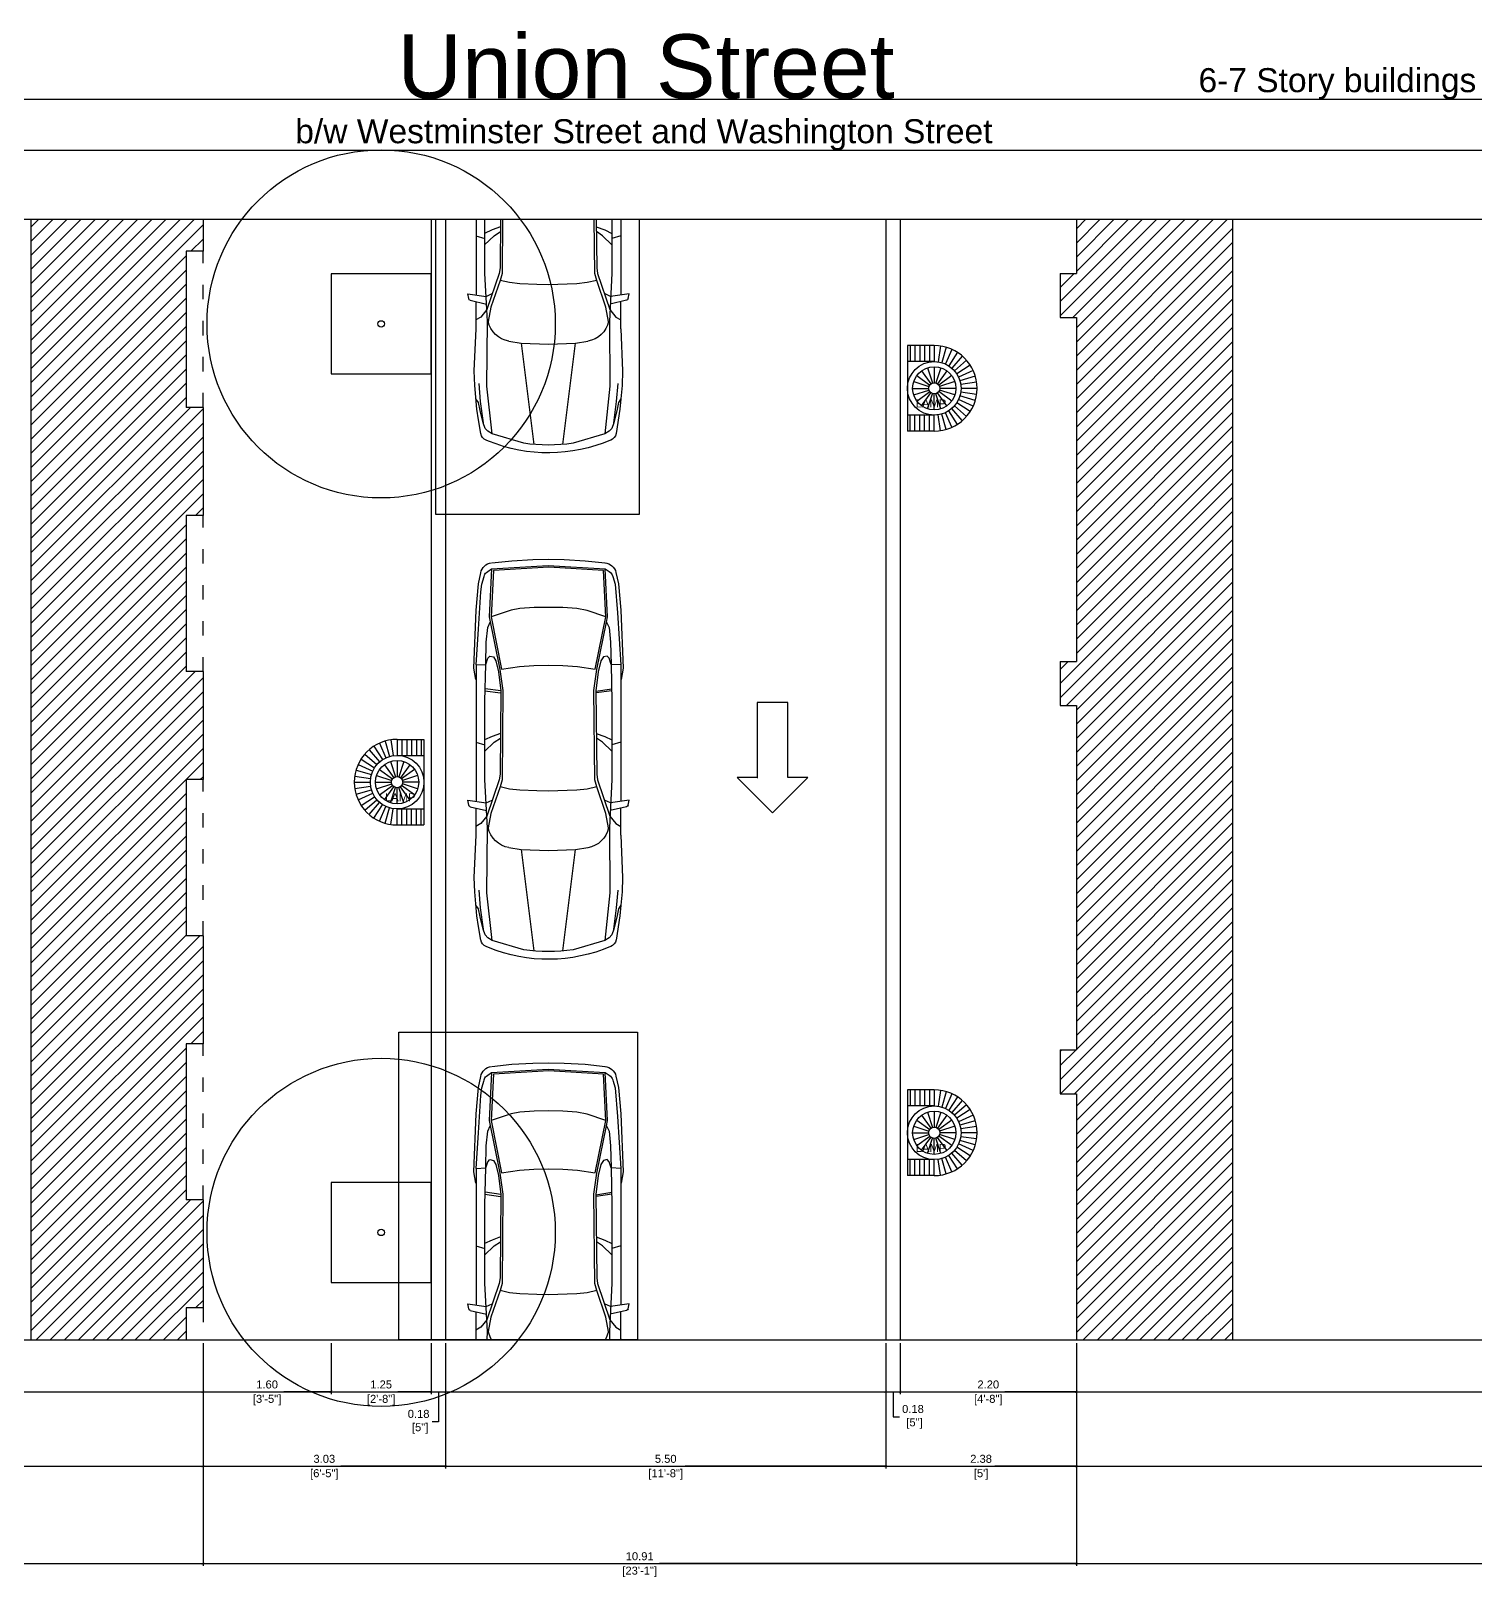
# Model space of a CAD drawing. Extents: x 4 to 262, y -261 to 351.
# Drawn here: x 47.79 to 65.84, y -188.27 to -168.96 of the extents above; entities that cross this region are included whole.
import ezdxf
from ezdxf.xclip import XClip

# ---------------------------------------------------------------- set-up
doc = ezdxf.new("R2010")
doc.units = 0
doc.header["$LTSCALE"] = 0.1
doc.header["$MEASUREMENT"] = 0
doc.header["$XCLIPFRAME"] = 2
doc.header["$PDMODE"] = 3
doc.linetypes.add('ACAD_ISO03W100', pattern=[30, 12, -18])
doc.layers.get('0').update_dxf_attribs({"color": 102})
for name, color, linetype in [('Above', 2, 'Continuous'), ('Cars', 4, 'Continuous'), ('Details', 9, 'Continuous'), ('Edge', 1, 'Continuous'), ('Hatch and Paving', 252, 'Continuous'), ('HIDDEN', 204, 'Continuous'), ('Poche', 6, 'Continuous'), ('Text', 7, 'Continuous'), ('Trees', 3, 'Continuous')]:
    doc.layers.add(name, color=color, linetype=linetype)
doc.styles.get("Standard").update_dxf_attribs({"font": 'Arial.ttf'})
doc.dimstyles.get("Standard").update_dxf_attribs({"dimtxt": 0.1, "dimasz": 0.03, "dimexe": 0.03, "dimexo": 0.04, "dimgap": 0.04, "dimtad": 0, "dimtih": 1, "dimtoh": 1, "dimzin": 0, "dimdsep": 46, "dimtxsty": 'Standard', "dimblk": 'ARCHTICK', "dimblk1": 'ARCHTICK', "dimblk2": 'ARCHTICK', "dimcen": 0.09, "dimclrd": 256, "dimclre": 256, "dimadec": 0, "dimazin": 0, "dimtfac": 1, "dimtofl": 0, "dimtmove": 1, "dimatfit": 3, "dimfxl": 1, "dimtolj": 1, "dimtzin": 0, "dimlwe": -1, "dimarcsym": 0})

# ---------------------------------------------------------------- blocks, each defined once
blk = doc.blocks.new('Car 1')
at = {"color": 8, "linetype": 'Continuous'}
for p, q in [((30.55, 21.463), (29.836, 21.421)), ((30.089, 21.523), (29.839, 21.496)), ((29.859, 21.401), (30.542, 21.441)), ((30.35, 21.538), (30.089, 21.523)), ((30.547, 21.543), (30.35, 21.538)), ((30.542, 21.441), (31.234, 21.401)), ((30.743, 21.538), (30.547, 21.543)), ((31.258, 21.421), (30.55, 21.463)), ((31.004, 21.523), (30.743, 21.538)), ((31.254, 21.496), (31.004, 21.523)), ((29.702, 21.376), (29.672, 21.235)), ((29.742, 21.327), (29.714, 21.228)), ((29.836, 21.421), (29.776, 21.38)), ((29.809, 20.82), (29.836, 21.421)), ((29.83, 20.822), (29.859, 21.401)), ((31.234, 21.401), (31.263, 20.822)), ((31.321, 21.376), (31.258, 21.421)), ((31.258, 21.421), (31.285, 20.82)), ((31.379, 21.228), (31.351, 21.327)), ((31.421, 21.235), (31.392, 21.372)), ((29.672, 21.235), (29.643, 20.905)), ((29.714, 21.228), (29.683, 20.872)), ((31.389, 21.134), (31.379, 21.228)), ((31.421, 20.669), (31.389, 21.134)), ((31.45, 20.905), (31.421, 21.235)), ((29.643, 20.905), (29.613, 20.182)), ((29.683, 20.872), (29.643, 20.221)), ((29.83, 20.822), (30.062, 20.899)), ((30.062, 20.899), (30.191, 20.924)), ((30.191, 20.924), (30.368, 20.938)), ((30.368, 20.938), (30.55, 20.94)), ((30.55, 20.94), (30.725, 20.938)), ((30.725, 20.938), (30.902, 20.924)), ((30.902, 20.924), (31.012, 20.906)), ((31.012, 20.906), (31.263, 20.822)), ((31.48, 20.182), (31.45, 20.905)), ((29.789, 20.69), (29.769, 20.504)), ((29.822, 20.756), (29.789, 20.69)), ((29.822, 20.756), (29.809, 20.82)), ((29.942, 20.164), (29.822, 20.756)), ((29.962, 20.168), (29.83, 20.822)), ((31.263, 20.822), (31.131, 20.168)), ((31.285, 20.82), (31.152, 20.164)), ((31.305, 20.69), (31.272, 20.756)), ((31.324, 20.504), (31.305, 20.69)), ((31.45, 20.221), (31.421, 20.669)), ((29.769, 20.504), (29.763, 20.228)), ((31.33, 20.228), (31.324, 20.504)), ((29.763, 20.228), (29.789, 20.305)), ((29.789, 20.305), (29.814, 20.332)), ((29.814, 20.332), (29.86, 20.322)), ((29.86, 20.322), (29.891, 20.271)), ((31.234, 20.322), (31.202, 20.271)), ((31.279, 20.332), (31.234, 20.322)), ((31.305, 20.305), (31.279, 20.332)), ((31.33, 20.228), (31.305, 20.305)), ((29.613, 20.182), (29.639, 20.04)), ((29.643, 20.221), (29.763, 20.228)), ((29.643, 20.221), (29.643, 18.514)), ((29.763, 20.228), (29.752, 19.766)), ((29.891, 20.271), (29.924, 20.133)), ((29.924, 20.133), (29.954, 19.896)), ((29.979, 19.902), (29.942, 20.164)), ((30.184, 20.202), (29.962, 20.168)), ((30.365, 20.215), (30.184, 20.202)), ((30.543, 20.217), (30.365, 20.215)), ((30.728, 20.215), (30.543, 20.217)), ((30.909, 20.202), (30.728, 20.215)), ((31.131, 20.168), (30.909, 20.202)), ((31.152, 20.164), (31.114, 19.902)), ((31.169, 20.133), (31.14, 19.896)), ((31.202, 20.271), (31.169, 20.133)), ((31.342, 19.766), (31.33, 20.228)), ((31.45, 20.221), (31.33, 20.228)), ((31.45, 20.221), (31.45, 18.514)), ((31.454, 20.04), (31.48, 20.182)), ((29.954, 19.894), (29.755, 19.924)), ((29.755, 19.899), (29.95, 19.87)), ((29.954, 19.896), (29.942, 18.855)), ((29.967, 18.785), (29.979, 19.902)), ((31.114, 19.902), (31.126, 18.785)), ((31.14, 19.896), (31.338, 19.924)), ((31.14, 19.896), (31.151, 18.855)), ((31.341, 19.899), (31.143, 19.87)), ((29.752, 19.766), (29.752, 18.789)), ((31.342, 18.789), (31.342, 19.766)), ((29.843, 19.328), (29.752, 19.284)), ((29.948, 19.366), (29.843, 19.328)), ((31.145, 19.366), (31.25, 19.328)), ((31.25, 19.328), (31.344, 19.283)), ((29.642, 19.256), (29.752, 19.222)), ((29.752, 19.142), (29.87, 19.256)), ((29.87, 19.256), (29.947, 19.307)), ((31.223, 19.256), (31.146, 19.307)), ((31.344, 19.14), (31.223, 19.256)), ((31.451, 19.256), (31.342, 19.222)), ((29.752, 18.789), (29.784, 18.185)), ((29.932, 18.784), (29.777, 18.333)), ((29.942, 18.855), (29.932, 18.784)), ((29.943, 18.698), (29.967, 18.785)), ((31.126, 18.785), (31.15, 18.698)), ((31.151, 18.855), (31.161, 18.784)), ((31.161, 18.784), (31.316, 18.333)), ((31.316, 18.333), (31.342, 18.789)), ((29.829, 18.365), (29.943, 18.698)), ((29.943, 18.698), (30.062, 18.67)), ((30.062, 18.67), (30.19, 18.655)), ((30.19, 18.655), (30.551, 18.644)), ((30.551, 18.644), (30.691, 18.648)), ((30.691, 18.648), (30.903, 18.655)), ((30.903, 18.655), (31.031, 18.67)), ((31.031, 18.67), (31.15, 18.698)), ((31.15, 18.698), (31.264, 18.365)), ((29.551, 18.47), (29.538, 18.53)), ((29.538, 18.53), (29.769, 18.496)), ((29.571, 18.449), (29.774, 18.402)), ((29.643, 18.092), (29.643, 18.432)), ((29.769, 18.496), (29.846, 18.532)), ((29.795, 18.185), (29.829, 18.365)), ((31.325, 18.496), (31.248, 18.532)), ((31.264, 18.365), (31.298, 18.185)), ((31.522, 18.449), (31.32, 18.402)), ((31.555, 18.53), (31.325, 18.496)), ((31.45, 18.092), (31.45, 18.432)), ((31.542, 18.47), (31.555, 18.53)), ((29.705, 18.239), (29.643, 18.204)), ((29.777, 18.333), (29.705, 18.239)), ((29.784, 18.185), (29.779, 17.375)), ((31.309, 18.185), (31.316, 18.333)), ((31.315, 17.375), (31.309, 18.185)), ((31.316, 18.333), (31.389, 18.239)), ((31.389, 18.239), (31.451, 18.204)), ((29.643, 18.092), (29.62, 17.566)), ((31.473, 17.566), (31.45, 18.092)), ((30.206, 17.913), (30.054, 17.938)), ((30.366, 16.648), (30.206, 17.913)), ((30.547, 17.902), (30.206, 17.913)), ((30.887, 17.913), (30.547, 17.902)), ((30.887, 17.913), (30.727, 16.648)), ((31.039, 17.938), (30.887, 17.913)), ((29.62, 17.566), (29.626, 17.384)), ((29.694, 17.185), (29.676, 17.408)), ((31.417, 17.408), (31.4, 17.185)), ((31.467, 17.384), (31.473, 17.566)), ((29.626, 17.384), (29.642, 17.219)), ((29.642, 17.219), (29.672, 17.173)), ((29.642, 17.219), (29.653, 17.087)), ((29.779, 17.375), (29.843, 16.78)), ((31.251, 16.78), (31.315, 17.375)), ((31.421, 17.173), (31.451, 17.219)), ((31.441, 17.087), (31.467, 17.384)), ((29.653, 17.087), (29.701, 16.784)), ((29.672, 17.173), (29.689, 17.09)), ((29.689, 17.09), (29.73, 16.918)), ((29.73, 16.918), (29.694, 17.185)), ((31.4, 17.185), (31.363, 16.918)), ((31.363, 16.918), (31.4, 17.074)), ((31.4, 17.074), (31.421, 17.173)), ((31.421, 16.954), (31.441, 17.087)), ((29.73, 16.918), (29.756, 16.848)), ((29.756, 16.848), (29.789, 16.813)), ((29.789, 16.813), (29.843, 16.78)), ((31.251, 16.78), (31.305, 16.813)), ((31.305, 16.813), (31.338, 16.848)), ((31.338, 16.848), (31.363, 16.918)), ((31.392, 16.784), (31.421, 16.954)), ((29.843, 16.78), (30.238, 16.663)), ((30.855, 16.663), (31.251, 16.78)), ((31.293, 16.689), (31.324, 16.702)), ((30.547, 16.543), (30.547, 16.543))]:
    blk.add_line(p, q, dxfattribs=at)
for centre, radius, start, end in [((29.857, 21.339), 0.159, 96.1654, 166.417), ((31.237, 21.339), 0.159, 12.0139, 81.7918), ((29.844, 21.298), 0.106, 124.732, 163.999), ((31.249, 21.298), 0.106, 16.0009, 47.497), ((29.577, 18.475), 0.0265, 191.8561, 256.8464), ((31.516, 18.475), 0.0265, 283.1524, 348.1427), ((30.107, 18.253), 0.32, 192.2413, 260.4689), ((30.987, 18.253), 0.319, 279.531, 347.7586), ((29.805, 16.802), 0.106, 189.5619, 249.9003), ((30.547, 18.523), 1.98, 246.8697, 292.1307), ((30.547, 18.805), 2.164, 261.8061, 278.1938), ((31.288, 16.802), 0.106, 290.0997, 350.438)]:
    blk.add_arc(centre, radius, start, end, dxfattribs=at)
blk = doc.blocks.new('Tree 1')
for radius in [2.175, 0.04]:
    blk.add_circle((19.781, 19.848), radius)
blk = doc.blocks.new('*U139')
at = {"layer": 'Hatch and Paving'}
blk.add_line((-0.1, 0), (0.1, 0), dxfattribs=at)
blk = doc.blocks.new('*U140')
at = {"layer": 'Poche', "color": 0, "linetype": 'ByBlock', "lineweight": -2, "transparency": 16777216}
blk.add_blockref('*U139', (64.295, -177.864), dxfattribs=at)
for p, rotation in [((64.299, -177.926), 8.178555527988474), ((64.312, -177.986), 16.35711105597688), ((64.334, -178.044), 24.53566658396544), ((64.364, -178.099), 32.7142221119539), ((64.401, -178.149), 40.89277763994238), ((64.445, -178.192), 49.07133316793093), ((64.494, -178.23), 57.24988869591941), ((64.549, -178.259), 65.42844422390789), ((64.607, -178.281), 73.60699975189635), ((64.667, -178.294), 81.78555527988479), ((64.729, -178.299), 89.96411080787323)]:
    blk.add_blockref('*U139', p, dxfattribs=dict(at, rotation=rotation))
blk = doc.blocks.new('*U141')
at = {"layer": 'Hatch and Paving'}
blk.add_line((-0.1, 0), (0.1, 0), dxfattribs=at)
blk = doc.blocks.new('*U142')
at = {"layer": 'Poche', "color": 0, "linetype": 'ByBlock', "lineweight": -2, "transparency": 16777216}
blk.add_blockref('*U141', (64.295, -177.864), dxfattribs=at)
for p, rotation in [((64.299, -177.926), 8.178555527988474), ((64.312, -177.986), 16.35711105597688), ((64.334, -178.044), 24.53566658396544), ((64.364, -178.099), 32.7142221119539), ((64.401, -178.149), 40.89277763994238), ((64.445, -178.192), 49.07133316793093), ((64.494, -178.23), 57.24988869591941), ((64.549, -178.259), 65.42844422390789), ((64.607, -178.281), 73.60699975189635), ((64.667, -178.294), 81.78555527988479), ((64.729, -178.299), 89.96411080787323)]:
    blk.add_blockref('*U141', p, dxfattribs=dict(at, rotation=rotation))
blk = doc.blocks.new('*U143')
at = {"layer": 'Hatch and Paving'}
blk.add_line((0, 0.1), (0, -0.1), dxfattribs=at)
blk = doc.blocks.new('*U144')
at = {"layer": 'Poche', "color": 0, "linetype": 'ByBlock', "lineweight": -2, "transparency": 16777216}
for p, rotation in [((64.63, -177.726), 36), ((64.677, -177.702), 17.99999999999997), ((64.782, -177.702), 342.0000000000001), ((64.83, -177.726), 324), ((64.56, -177.864), 90), ((64.568, -177.811), 72), ((64.568, -177.916), 108), ((64.592, -177.764), 54), ((64.867, -177.764), 306), ((64.891, -177.811), 288), ((64.891, -177.916), 252), ((64.9, -177.864), 270), ((64.592, -177.964), 126), ((64.63, -178.001), 144), ((64.677, -178.026), 162.0000000000001), ((64.73, -178.034), 180), ((64.782, -178.026), 197.9999999999999), ((64.83, -178.001), 216), ((64.867, -177.964), 234)]:
    blk.add_blockref('*U143', p, dxfattribs=dict(at, rotation=rotation))
blk.add_blockref('*U143', (64.73, -177.694), dxfattribs=at)
blk = doc.blocks.new('_ArchTick')
at = {"color": 0, "linetype": 'ByBlock', "const_width": 0.15}
blk.add_lwpolyline([(-0.5, -0.5), (0.5, 0.5)], dxfattribs=at)
blk = doc.blocks.new('*D145')
at = {"layer": 'Defpoints', "color": 0, "transparency": 16777216}
for p in [(52.795, -185.309), (52.975, -185.309), (52.975, -185.957)]:
    blk.add_point(p, dxfattribs=at)
at = {"layer": 'Text', "transparency": 16777216}
for p, q in [((52.795, -185.349), (52.795, -185.987)), ((52.975, -185.349), (52.975, -185.987))]:
    blk.add_line(p, q, dxfattribs=at)
at = {"layer": 'Text', "lineweight": -2, "transparency": 16777216}
for p, q in [((52.795, -185.957), (52.975, -185.957)), ((52.885, -185.957), (52.887, -186.331)), ((52.887, -186.331), (52.807, -186.331))]:
    blk.add_line(p, q, dxfattribs=at)
at = {"layer": 'Text', "lineweight": -2, "transparency": 16777216, "xscale": 0.03, "yscale": 0.03, "zscale": 0.03, "rotation": 180}
blk.add_blockref('_ArchTick', (52.795, -185.957), dxfattribs=at)
at = {"layer": 'Text', "lineweight": -2, "transparency": 16777216, "xscale": 0.03, "yscale": 0.03, "zscale": 0.03}
blk.add_blockref('_ArchTick', (52.975, -185.957), dxfattribs=at)
at = {"layer": 'Text', "color": 0, "transparency": 16777216, "insert": (52.638, -186.331), "char_height": 0.1, "attachment_point": 5}
blk.add_mtext('\\A1;0.18\\P [5"]', dxfattribs=at)
blk = doc.blocks.new('*D146')
at = {"layer": 'Defpoints', "color": 0, "transparency": 16777216}
for p in [(49.945, -185.309), (51.545, -185.309), (51.545, -185.957)]:
    blk.add_point(p, dxfattribs=at)
at = {"layer": 'Text', "transparency": 16777216}
for p, q in [((49.945, -185.349), (49.945, -185.987)), ((51.545, -185.349), (51.545, -185.987))]:
    blk.add_line(p, q, dxfattribs=at)
at = {"layer": 'Text', "lineweight": -2, "transparency": 16777216}
for p, q in [((49.945, -185.957), (50.536, -185.957)), ((51.545, -185.957), (50.953, -185.957))]:
    blk.add_line(p, q, dxfattribs=at)
at = {"layer": 'Text', "lineweight": -2, "transparency": 16777216, "xscale": 0.03, "yscale": 0.03, "zscale": 0.03, "rotation": 180}
blk.add_blockref('_ArchTick', (49.945, -185.957), dxfattribs=at)
at = {"layer": 'Text', "lineweight": -2, "transparency": 16777216, "xscale": 0.03, "yscale": 0.03, "zscale": 0.03}
blk.add_blockref('_ArchTick', (51.545, -185.957), dxfattribs=at)
at = {"layer": 'Text', "color": 0, "transparency": 16777216, "char_height": 0.1, "attachment_point": 5}
for s, insert in [('\\A1;1.60', (50.745, -185.866)), ('\\A1;[3\'-5"]', (50.745, -186.06))]:
    blk.add_mtext(s, dxfattribs=dict(at, insert=insert))
blk = doc.blocks.new('*D147')
at = {"layer": 'Defpoints', "color": 0, "transparency": 16777216}
for p in [(51.545, -185.309), (52.795, -185.309), (52.795, -185.957)]:
    blk.add_point(p, dxfattribs=at)
at = {"layer": 'Text', "transparency": 16777216}
for p, q in [((51.545, -185.349), (51.545, -185.987)), ((52.795, -185.349), (52.795, -185.987))]:
    blk.add_line(p, q, dxfattribs=at)
at = {"layer": 'Text', "lineweight": -2, "transparency": 16777216}
for p, q in [((51.545, -185.957), (51.961, -185.957)), ((52.795, -185.957), (52.378, -185.957))]:
    blk.add_line(p, q, dxfattribs=at)
at = {"layer": 'Text', "lineweight": -2, "transparency": 16777216, "xscale": 0.03, "yscale": 0.03, "zscale": 0.03, "rotation": 180}
blk.add_blockref('_ArchTick', (51.545, -185.957), dxfattribs=at)
at = {"layer": 'Text', "lineweight": -2, "transparency": 16777216, "xscale": 0.03, "yscale": 0.03, "zscale": 0.03}
blk.add_blockref('_ArchTick', (52.795, -185.957), dxfattribs=at)
at = {"layer": 'Text', "color": 0, "transparency": 16777216, "char_height": 0.1, "attachment_point": 5}
for s, insert in [('\\A1;1.25', (52.17, -185.866)), ('\\A1;[2\'-8"]', (52.17, -186.06))]:
    blk.add_mtext(s, dxfattribs=dict(at, insert=insert))
blk = doc.blocks.new('*D148')
at = {"layer": 'Defpoints', "color": 0, "transparency": 16777216}
for p in [(58.475, -185.309), (58.655, -185.309), (58.655, -185.957)]:
    blk.add_point(p, dxfattribs=at)
at = {"layer": 'Text', "transparency": 16777216}
for p, q in [((58.475, -185.349), (58.475, -185.987)), ((58.655, -185.349), (58.655, -185.987))]:
    blk.add_line(p, q, dxfattribs=at)
at = {"layer": 'Text', "lineweight": -2, "transparency": 16777216}
for p, q in [((58.475, -185.957), (58.655, -185.957)), ((58.565, -185.957), (58.565, -186.27)), ((58.565, -186.27), (58.645, -186.27))]:
    blk.add_line(p, q, dxfattribs=at)
at = {"layer": 'Text', "lineweight": -2, "transparency": 16777216, "xscale": 0.03, "yscale": 0.03, "zscale": 0.03, "rotation": 180}
blk.add_blockref('_ArchTick', (58.475, -185.957), dxfattribs=at)
at = {"layer": 'Text', "lineweight": -2, "transparency": 16777216, "xscale": 0.03, "yscale": 0.03, "zscale": 0.03}
blk.add_blockref('_ArchTick', (58.655, -185.957), dxfattribs=at)
at = {"layer": 'Text', "color": 0, "transparency": 16777216, "insert": (58.814, -186.27), "char_height": 0.1, "attachment_point": 5}
blk.add_mtext('\\A1;0.18\\P [5"]', dxfattribs=at)
blk = doc.blocks.new('*U149')
at = {"layer": 'Hatch and Paving'}
blk.add_line((-0.1, 0), (0.1, 0), dxfattribs=at)
blk = doc.blocks.new('*U150')
at = {"layer": 'Poche', "color": 0, "linetype": 'ByBlock', "lineweight": -2, "transparency": 16777216}
blk.add_blockref('*U149', (64.295, -177.864), dxfattribs=at)
for p, rotation in [((64.299, -177.926), 8.178555527988474), ((64.312, -177.986), 16.35711105597688), ((64.334, -178.044), 24.53566658396544), ((64.364, -178.099), 32.7142221119539), ((64.401, -178.149), 40.89277763994238), ((64.445, -178.192), 49.07133316793093), ((64.494, -178.23), 57.24988869591941), ((64.549, -178.259), 65.42844422390789), ((64.607, -178.281), 73.60699975189635), ((64.667, -178.294), 81.78555527988479), ((64.729, -178.299), 89.96411080787323)]:
    blk.add_blockref('*U149', p, dxfattribs=dict(at, rotation=rotation))
blk = doc.blocks.new('*U151')
at = {"layer": 'Hatch and Paving'}
blk.add_line((-0.1, 0), (0.1, 0), dxfattribs=at)
blk = doc.blocks.new('*U152')
at = {"layer": 'Poche', "color": 0, "linetype": 'ByBlock', "lineweight": -2, "transparency": 16777216}
blk.add_blockref('*U151', (64.295, -177.864), dxfattribs=at)
for p, rotation in [((64.299, -177.926), 8.178555527988474), ((64.312, -177.986), 16.35711105597688), ((64.334, -178.044), 24.53566658396544), ((64.364, -178.099), 32.7142221119539), ((64.401, -178.149), 40.89277763994238), ((64.445, -178.192), 49.07133316793093), ((64.494, -178.23), 57.24988869591941), ((64.549, -178.259), 65.42844422390789), ((64.607, -178.281), 73.60699975189635), ((64.667, -178.294), 81.78555527988479), ((64.729, -178.299), 89.96411080787323)]:
    blk.add_blockref('*U151', p, dxfattribs=dict(at, rotation=rotation))
blk = doc.blocks.new('*U153')
at = {"layer": 'Hatch and Paving'}
blk.add_line((0, 0.1), (0, -0.1), dxfattribs=at)
blk = doc.blocks.new('*U154')
at = {"layer": 'Poche', "color": 0, "linetype": 'ByBlock', "lineweight": -2, "transparency": 16777216}
for p, rotation in [((64.63, -177.726), 36), ((64.677, -177.702), 17.99999999999997), ((64.782, -177.702), 342.0000000000001), ((64.83, -177.726), 324), ((64.56, -177.864), 90), ((64.568, -177.811), 72), ((64.568, -177.916), 108), ((64.592, -177.764), 54), ((64.867, -177.764), 306), ((64.891, -177.811), 288), ((64.891, -177.916), 252), ((64.9, -177.864), 270), ((64.592, -177.964), 126), ((64.63, -178.001), 144), ((64.677, -178.026), 162.0000000000001), ((64.73, -178.034), 180), ((64.782, -178.026), 197.9999999999999), ((64.83, -178.001), 216), ((64.867, -177.964), 234)]:
    blk.add_blockref('*U153', p, dxfattribs=dict(at, rotation=rotation))
blk.add_blockref('*U153', (64.73, -177.694), dxfattribs=at)
blk = doc.blocks.new('*U155')
at = {"layer": 'Hatch and Paving'}
blk.add_line((-0.1, 0), (0.1, 0), dxfattribs=at)
blk = doc.blocks.new('*U156')
at = {"layer": 'Poche', "color": 0, "linetype": 'ByBlock', "lineweight": -2, "transparency": 16777216}
blk.add_blockref('*U155', (64.295, -177.864), dxfattribs=at)
for p, rotation in [((64.299, -177.926), 8.178555527988474), ((64.312, -177.986), 16.35711105597688), ((64.334, -178.044), 24.53566658396544), ((64.364, -178.099), 32.7142221119539), ((64.401, -178.149), 40.89277763994238), ((64.445, -178.192), 49.07133316793093), ((64.494, -178.23), 57.24988869591941), ((64.549, -178.259), 65.42844422390789), ((64.607, -178.281), 73.60699975189635), ((64.667, -178.294), 81.78555527988479), ((64.729, -178.299), 89.96411080787323)]:
    blk.add_blockref('*U155', p, dxfattribs=dict(at, rotation=rotation))
blk = doc.blocks.new('*U157')
at = {"layer": 'Hatch and Paving'}
blk.add_line((-0.1, 0), (0.1, 0), dxfattribs=at)
blk = doc.blocks.new('*U158')
at = {"layer": 'Poche', "color": 0, "linetype": 'ByBlock', "lineweight": -2, "transparency": 16777216}
blk.add_blockref('*U157', (64.295, -177.864), dxfattribs=at)
for p, rotation in [((64.299, -177.926), 8.178555527988474), ((64.312, -177.986), 16.35711105597688), ((64.334, -178.044), 24.53566658396544), ((64.364, -178.099), 32.7142221119539), ((64.401, -178.149), 40.89277763994238), ((64.445, -178.192), 49.07133316793093), ((64.494, -178.23), 57.24988869591941), ((64.549, -178.259), 65.42844422390789), ((64.607, -178.281), 73.60699975189635), ((64.667, -178.294), 81.78555527988479), ((64.729, -178.299), 89.96411080787323)]:
    blk.add_blockref('*U157', p, dxfattribs=dict(at, rotation=rotation))
blk = doc.blocks.new('*U159')
at = {"layer": 'Hatch and Paving'}
blk.add_line((0, 0.1), (0, -0.1), dxfattribs=at)
blk = doc.blocks.new('*U160')
at = {"layer": 'Poche', "color": 0, "linetype": 'ByBlock', "lineweight": -2, "transparency": 16777216}
for p, rotation in [((64.63, -177.726), 36), ((64.677, -177.702), 17.99999999999997), ((64.782, -177.702), 342.0000000000001), ((64.83, -177.726), 324), ((64.56, -177.864), 90), ((64.568, -177.811), 72), ((64.568, -177.916), 108), ((64.592, -177.764), 54), ((64.867, -177.764), 306), ((64.891, -177.811), 288), ((64.891, -177.916), 252), ((64.9, -177.864), 270), ((64.592, -177.964), 126), ((64.63, -178.001), 144), ((64.677, -178.026), 162.0000000000001), ((64.73, -178.034), 180), ((64.782, -178.026), 197.9999999999999), ((64.83, -178.001), 216), ((64.867, -177.964), 234)]:
    blk.add_blockref('*U159', p, dxfattribs=dict(at, rotation=rotation))
blk.add_blockref('*U159', (64.73, -177.694), dxfattribs=at)
blk = doc.blocks.new('*D161')
at = {"layer": 'Defpoints', "color": 0, "transparency": 16777216}
for p in [(58.655, -185.309), (60.855, -185.309), (60.855, -185.957)]:
    blk.add_point(p, dxfattribs=at)
at = {"layer": 'Text', "transparency": 16777216}
for p, q in [((58.655, -185.349), (58.655, -185.987)), ((60.855, -185.349), (60.855, -185.987))]:
    blk.add_line(p, q, dxfattribs=at)
at = {"layer": 'Text', "lineweight": -2, "transparency": 16777216}
for p, q in [((58.655, -185.957), (59.546, -185.957)), ((60.855, -185.957), (59.963, -185.957))]:
    blk.add_line(p, q, dxfattribs=at)
at = {"layer": 'Text', "lineweight": -2, "transparency": 16777216, "xscale": 0.03, "yscale": 0.03, "zscale": 0.03, "rotation": 180}
blk.add_blockref('_ArchTick', (58.655, -185.957), dxfattribs=at)
at = {"layer": 'Text', "lineweight": -2, "transparency": 16777216, "xscale": 0.03, "yscale": 0.03, "zscale": 0.03}
blk.add_blockref('_ArchTick', (60.855, -185.957), dxfattribs=at)
at = {"layer": 'Text', "color": 0, "transparency": 16777216, "char_height": 0.1, "attachment_point": 5}
for s, insert in [('\\A1;2.20', (59.755, -185.866)), ('\\A1;[4\'-8"]', (59.755, -186.06))]:
    blk.add_mtext(s, dxfattribs=dict(at, insert=insert))
blk = doc.blocks.new('*D162')
at = {"layer": 'Defpoints', "color": 0, "transparency": 16777216}
for p in [(49.945, -185.309), (52.975, -185.309), (52.975, -186.886)]:
    blk.add_point(p, dxfattribs=at)
at = {"layer": 'Text', "transparency": 16777216}
for p, q in [((49.945, -185.349), (49.945, -186.916)), ((52.975, -185.349), (52.975, -186.916))]:
    blk.add_line(p, q, dxfattribs=at)
at = {"layer": 'Text', "lineweight": -2, "transparency": 16777216}
for p, q in [((49.945, -186.886), (51.251, -186.886)), ((52.975, -186.886), (51.668, -186.886))]:
    blk.add_line(p, q, dxfattribs=at)
at = {"layer": 'Text', "lineweight": -2, "transparency": 16777216, "xscale": 0.03, "yscale": 0.03, "zscale": 0.03, "rotation": 180}
blk.add_blockref('_ArchTick', (49.945, -186.886), dxfattribs=at)
at = {"layer": 'Text', "lineweight": -2, "transparency": 16777216, "xscale": 0.03, "yscale": 0.03, "zscale": 0.03}
blk.add_blockref('_ArchTick', (52.975, -186.886), dxfattribs=at)
at = {"layer": 'Text', "color": 0, "transparency": 16777216, "char_height": 0.1, "attachment_point": 5}
for s, insert in [('\\A1;3.03', (51.46, -186.795)), ('\\A1;[6\'-5"]', (51.46, -186.989))]:
    blk.add_mtext(s, dxfattribs=dict(at, insert=insert))
blk = doc.blocks.new('*D163')
at = {"layer": 'Defpoints', "color": 0, "transparency": 16777216}
for p in [(58.475, -185.309), (60.855, -185.309), (60.855, -186.886)]:
    blk.add_point(p, dxfattribs=at)
at = {"layer": 'Text', "transparency": 16777216}
for p, q in [((58.475, -185.349), (58.475, -186.916)), ((60.855, -185.349), (60.855, -186.916))]:
    blk.add_line(p, q, dxfattribs=at)
at = {"layer": 'Text', "lineweight": -2, "transparency": 16777216}
for p, q in [((58.475, -186.886), (59.494, -186.886)), ((60.855, -186.886), (59.836, -186.886))]:
    blk.add_line(p, q, dxfattribs=at)
at = {"layer": 'Text', "lineweight": -2, "transparency": 16777216, "xscale": 0.03, "yscale": 0.03, "zscale": 0.03, "rotation": 180}
blk.add_blockref('_ArchTick', (58.475, -186.886), dxfattribs=at)
at = {"layer": 'Text', "lineweight": -2, "transparency": 16777216, "xscale": 0.03, "yscale": 0.03, "zscale": 0.03}
blk.add_blockref('_ArchTick', (60.855, -186.886), dxfattribs=at)
at = {"layer": 'Text', "color": 0, "transparency": 16777216, "char_height": 0.1, "attachment_point": 5}
for s, insert in [('\\A1;2.38', (59.665, -186.795)), ("\\A1;[5']", (59.665, -186.989))]:
    blk.add_mtext(s, dxfattribs=dict(at, insert=insert))
blk = doc.blocks.new('*D164')
at = {"layer": 'Defpoints', "color": 0, "transparency": 16777216}
for p in [(52.975, -185.309), (58.475, -185.309), (58.475, -186.886)]:
    blk.add_point(p, dxfattribs=at)
at = {"layer": 'Text', "transparency": 16777216}
for p, q in [((52.975, -185.349), (52.975, -186.916)), ((58.475, -185.349), (58.475, -186.916))]:
    blk.add_line(p, q, dxfattribs=at)
at = {"layer": 'Text', "lineweight": -2, "transparency": 16777216}
for p, q in [((52.975, -186.886), (55.483, -186.886)), ((58.475, -186.886), (55.967, -186.886))]:
    blk.add_line(p, q, dxfattribs=at)
at = {"layer": 'Text', "lineweight": -2, "transparency": 16777216, "xscale": 0.03, "yscale": 0.03, "zscale": 0.03, "rotation": 180}
blk.add_blockref('_ArchTick', (52.975, -186.886), dxfattribs=at)
at = {"layer": 'Text', "lineweight": -2, "transparency": 16777216, "xscale": 0.03, "yscale": 0.03, "zscale": 0.03}
blk.add_blockref('_ArchTick', (58.475, -186.886), dxfattribs=at)
at = {"layer": 'Text', "color": 0, "transparency": 16777216, "char_height": 0.1, "attachment_point": 5}
for s, insert in [('\\A1;5.50', (55.725, -186.795)), ('\\A1;[11\'-8"]', (55.725, -186.989))]:
    blk.add_mtext(s, dxfattribs=dict(at, insert=insert))
blk = doc.blocks.new('*D165')
at = {"layer": 'Defpoints', "color": 0, "transparency": 16777216}
for p in [(49.945, -185.309), (60.855, -185.309), (60.855, -188.102)]:
    blk.add_point(p, dxfattribs=at)
at = {"layer": 'Text', "transparency": 16777216}
for p, q in [((49.945, -185.349), (49.945, -188.132)), ((60.855, -185.349), (60.855, -188.132))]:
    blk.add_line(p, q, dxfattribs=at)
at = {"layer": 'Text', "lineweight": -2, "transparency": 16777216}
for p, q in [((49.945, -188.102), (55.152, -188.102)), ((60.855, -188.102), (55.647, -188.102))]:
    blk.add_line(p, q, dxfattribs=at)
at = {"layer": 'Text', "lineweight": -2, "transparency": 16777216, "xscale": 0.03, "yscale": 0.03, "zscale": 0.03, "rotation": 180}
blk.add_blockref('_ArchTick', (49.945, -188.102), dxfattribs=at)
at = {"layer": 'Text', "lineweight": -2, "transparency": 16777216, "xscale": 0.03, "yscale": 0.03, "zscale": 0.03}
blk.add_blockref('_ArchTick', (60.855, -188.102), dxfattribs=at)
at = {"layer": 'Text', "color": 0, "transparency": 16777216, "char_height": 0.1, "attachment_point": 5}
for s, insert in [('\\A1;10.91', (55.4, -188.012)), ('\\A1;[23\'-1"]', (55.4, -188.206))]:
    blk.add_mtext(s, dxfattribs=dict(at, insert=insert))

msp = doc.modelspace()

# ---------------------------------------------------------------- hatches: boundary and pattern name
at = {"layer": 'HIDDEN'}
h = msp.add_hatch(dxfattribs=at)
h.set_pattern_fill('ANSI31', color=1)
h.paths.add_polyline_path([(49.735, -175.009), (49.945, -175.009), (49.945, -173.659), (49.735, -173.659), (49.735, -171.709), (49.945, -171.709), (49.945, -171.309), (47.795, -171.309), (47.795, -185.309), (49.735, -185.309), (49.735, -184.909), (49.945, -184.909), (49.945, -183.559), (49.735, -183.559), (49.735, -181.609), (49.945, -181.609), (49.945, -180.259), (49.735, -180.259), (49.735, -178.309), (49.945, -178.309), (49.945, -176.959), (49.735, -176.959)])
h = msp.add_hatch(dxfattribs=at)
h.set_pattern_fill('ANSI31', color=1)
h.paths.add_polyline_path([(62.805, -171.309), (60.855, -171.309), (60.855, -171.985), (60.655, -171.985), (60.655, -172.535), (60.855, -172.535), (60.855, -176.835), (60.655, -176.835), (60.655, -177.385), (60.855, -177.385), (60.855, -181.685), (60.655, -181.685), (60.655, -182.235), (60.855, -182.235), (60.855, -185.309), (62.805, -185.309)])

# ---------------------------------------------------------------- linework, layer by layer
at = {"layer": 'Above', "linetype": 'ACAD_ISO03W100', "ltscale": 0.15}
for p, q in [((49.945, -173.659), (49.945, -171.709)), ((49.945, -176.959), (49.945, -175.009)), ((49.945, -180.259), (49.945, -178.309)), ((49.945, -183.559), (49.945, -181.609)), ((49.945, -184.909), (49.945, -185.309))]:
    msp.add_line(p, q, dxfattribs=at)
at = {"layer": 'Cars'}
msp.add_lwpolyline([(57.058, -178.725), (57.5, -178.283), (57.25, -178.283), (57.25, -177.345), (56.866, -177.345), (56.866, -178.283), (56.875, -178.283), (56.616, -178.283)], close=True, dxfattribs=at)
at = {"layer": 'Details'}
for p, q in [((52.795, -171.309), (52.795, -185.309)), ((58.655, -171.309), (58.655, -185.309)), ((58.745, -172.886), (58.745, -173.956)), ((59.08, -172.886), (58.745, -172.886)), ((59.08, -173.956), (58.745, -173.956)), ((52.37, -177.806), (52.705, -177.806)), ((52.705, -177.806), (52.705, -178.876)), ((52.37, -178.876), (52.705, -178.876)), ((58.745, -182.186), (58.745, -183.256)), ((59.08, -182.186), (58.745, -182.186)), ((59.08, -183.256), (58.745, -183.256))]:
    msp.add_line(p, q, dxfattribs=at)
for points in [[(51.545, -173.241), (52.795, -173.241), (52.795, -171.991), (51.545, -171.991)], [(51.545, -184.591), (52.795, -184.591), (52.795, -183.341), (51.545, -183.341)]]:
    msp.add_lwpolyline(points, close=True, dxfattribs=at)
for centre, radius in [((59.08, -173.421), 0.335), ((59.08, -173.421), 0.27), ((52.37, -178.341), 0.335), ((52.37, -178.341), 0.27), ((59.08, -182.721), 0.335), ((59.08, -182.721), 0.27)]:
    msp.add_circle(centre, radius, dxfattribs=at)
for centre, start, end in [((59.08, -173.421), 270, 90), ((52.37, -178.341), 90, 270), ((59.08, -182.721), 270, 90)]:
    msp.add_arc(centre, 0.535, start, end, dxfattribs=at)
at = {"layer": 'Edge'}
for p, q in [((52.975, -171.309), (52.975, -185.309)), ((58.475, -171.309), (58.475, -185.309))]:
    msp.add_line(p, q, dxfattribs=at)
for p in [(7.603, -171.309), (14.396, -185.309)]:
    msp.add_xline(p, (1, 0), dxfattribs=at)
at = {"layer": 'Hatch and Paving'}
for p, q in [((58.779, -172.886), (58.779, -173.086)), ((58.839, -172.886), (58.839, -173.086)), ((58.899, -172.886), (58.899, -173.086)), ((58.959, -172.886), (58.959, -173.086)), ((59.019, -172.886), (59.019, -173.086)), ((59.08, -173.086), (58.745, -173.086)), ((59.08, -173.756), (58.745, -173.756)), ((58.779, -173.956), (58.779, -173.756)), ((58.839, -173.956), (58.839, -173.756)), ((58.899, -173.956), (58.899, -173.756)), ((58.959, -173.956), (58.959, -173.756)), ((59.019, -173.956), (59.019, -173.756)), ((52.43, -177.806), (52.43, -178.006)), ((52.49, -177.806), (52.49, -178.006)), ((52.55, -177.806), (52.55, -178.006)), ((52.61, -177.806), (52.61, -178.006)), ((52.67, -177.806), (52.67, -178.006)), ((52.369, -178.006), (52.705, -178.006)), ((52.369, -178.676), (52.705, -178.676)), ((52.43, -178.876), (52.43, -178.676)), ((52.49, -178.876), (52.49, -178.676)), ((52.55, -178.876), (52.55, -178.676)), ((52.61, -178.876), (52.61, -178.676)), ((52.67, -178.876), (52.67, -178.676)), ((58.779, -182.186), (58.779, -182.386)), ((58.839, -182.186), (58.839, -182.386)), ((58.899, -182.186), (58.899, -182.386)), ((58.959, -182.186), (58.959, -182.386)), ((59.019, -182.186), (59.019, -182.386)), ((59.08, -182.386), (58.745, -182.386)), ((59.08, -183.056), (58.745, -183.056)), ((58.779, -183.256), (58.779, -183.056)), ((58.839, -183.256), (58.839, -183.056)), ((58.899, -183.256), (58.899, -183.056)), ((58.959, -183.256), (58.959, -183.056)), ((59.019, -183.256), (59.019, -183.056))]:
    msp.add_line(p, q, dxfattribs=at)
at = {"layer": 'HIDDEN'}
for p, q in [((47.795, -171.309), (47.795, -185.309)), ((62.805, -171.309), (62.805, -185.309))]:
    msp.add_line(p, q, dxfattribs=at)
for p in [(48.765, -169.809), (48.765, -170.445), (85.106, -185.957), (85.106, -186.886), (85.106, -188.102)]:
    msp.add_xline(p, (1, 0), dxfattribs=at)
at = {"layer": 'Poche'}
for p, q in [((49.945, -171.309), (49.945, -171.709)), ((60.855, -171.309), (60.855, -171.985)), ((49.735, -171.709), (49.735, -173.659)), ((49.945, -171.709), (49.735, -171.709)), ((60.655, -171.985), (60.655, -172.535)), ((60.655, -171.985), (60.855, -171.985)), ((60.655, -172.535), (60.855, -172.535)), ((60.855, -172.535), (60.855, -176.835)), ((49.945, -173.659), (49.735, -173.659)), ((49.945, -173.659), (49.945, -175.009)), ((49.945, -175.009), (49.735, -175.009)), ((49.735, -175.009), (49.735, -176.959)), ((60.655, -176.835), (60.855, -176.835)), ((60.655, -176.835), (60.655, -177.385)), ((49.945, -176.959), (49.735, -176.959)), ((49.945, -176.959), (49.945, -178.309)), ((60.655, -177.385), (60.855, -177.385)), ((60.855, -177.385), (60.855, -181.685)), ((49.945, -178.309), (49.735, -178.309)), ((49.735, -178.309), (49.735, -180.259)), ((49.945, -180.259), (49.735, -180.259)), ((49.945, -180.259), (49.945, -181.609)), ((49.945, -181.609), (49.735, -181.609)), ((49.735, -181.609), (49.735, -183.559)), ((60.655, -181.685), (60.855, -181.685)), ((60.655, -181.685), (60.655, -182.235)), ((60.655, -182.235), (60.855, -182.235)), ((60.855, -182.235), (60.855, -185.309)), ((49.945, -183.559), (49.735, -183.559)), ((49.945, -183.559), (49.945, -184.909)), ((49.945, -184.909), (49.735, -184.909)), ((49.735, -184.909), (49.735, -185.309))]:
    msp.add_line(p, q, dxfattribs=at)
for centre in [(59.08, -173.421), (52.37, -178.341), (59.08, -182.721)]:
    msp.add_circle(centre, 0.07, dxfattribs=at)

# ---------------------------------------------------------------- block references
at = {"layer": 'HIDDEN'}
ref = msp.add_blockref('Car 1', (84.806, -190.77), dxfattribs=dict(at, xscale=-1))
XClip(ref).set_block_clipping_path([(29.4125626453, 15.7747511966), (31.9540938547, 19.4608216002)])
at = {"layer": 'HIDDEN', "xscale": -1}
msp.add_blockref('Car 1', (84.806, -197.097), dxfattribs=at)
at = {"layer": 'HIDDEN'}
ref = msp.add_blockref('Car 1', (84.806, -203.389), dxfattribs=dict(at, xscale=-1))
XClip(ref).set_block_clipping_path([(29.4339731167, 18.0800128801), (32.4150355653, 21.9255684125)])
at = {"layer": 'Poche', "rotation": 180}
for name, p in [('*U152', (123.809, -351.285)), ('*U158', (123.809, -360.585))]:
    msp.add_blockref(name, p, dxfattribs=at)
at = {"layer": 'Poche', "xscale": -1}
for name, p in [('*U154', (123.809, 4.443)), ('*U150', (123.809, 4.443)), ('*U160', (123.809, -4.858)), ('*U156', (123.809, -4.858))]:
    msp.add_blockref(name, p, dxfattribs=at)
at = {"layer": 'Poche', "xscale": -1, "rotation": 180}
msp.add_blockref('*U142', (-12.36, -356.205), dxfattribs=at)
at = {"layer": 'Poche'}
for name in ['*U144', '*U140']:
    msp.add_blockref(name, (-12.36, -0.478), dxfattribs=at)
at = {"layer": 'Trees', "rotation": 180}
for p in [(71.951, -152.768), (71.951, -164.118)]:
    msp.add_blockref('Tree 1', p, dxfattribs=at)

# ---------------------------------------------------------------- texts
at = {"layer": 'Text'}
for s, width, insert, char_height, attachment_point in [('\\pi3.3437;Union Street', 12.78844, (49.029, -168.998), 0.8, 1), ('\\pi1.591;6-7 Story buildings', 6.61172, (60.79, -169.421), 0.3, 1), ('\\pi2.0682;b/w Westminster Street and Washington Street', 12.78844, (49.029, -170.059), 0.3, 1), ('LAMP', 0.8281, (59.23, -173.559), 0.1, 3), ('LAMP', 0.8281, (52.219, -178.48), 0.1, 1), ('LAMP', 0.8281, (59.23, -182.86), 0.1, 3)]:
    msp.add_mtext_dynamic_manual_height_columns(s, width=width, gutter_width=1, heights=[0], dxfattribs=dict(at, insert=insert, char_height=char_height, attachment_point=attachment_point))

# ---------------------------------------------------------------- dimensions: what is measured, and where the dimension line sits
for base, p1, p2, picture, middle in [((51.545, -185.957), (49.945, -185.309), (51.545, -185.309), '*D146', (50.745, -185.957)), ((52.975, -186.886), (49.945, -185.309), (52.975, -185.309), '*D162', (51.46, -186.886)), ((60.855, -188.102), (49.945, -185.309), (60.855, -185.309), '*D165', (55.4, -188.102)), ((52.795, -185.957), (51.545, -185.309), (52.795, -185.309), '*D147', (52.17, -185.957)), ((58.475, -186.886), (52.975, -185.309), (58.475, -185.309), '*D164', (55.725, -186.886)), ((60.855, -186.886), (58.475, -185.309), (60.855, -185.309), '*D163', (59.665, -186.886)), ((60.855, -185.957), (58.655, -185.309), (60.855, -185.309), '*D161', (59.755, -185.957))]:
    dim = msp.add_linear_dim(base=base, p1=p1, p2=p2, dimstyle='Standard', override={"dimpost": '\\X'}, dxfattribs=at)
    dim.commit()
    dim.dimension.update_dxf_attribs({"geometry": picture, "text_midpoint": middle})
for base, p1, p2, picture, middle in [((52.975, -185.957), (52.795, -185.309), (52.975, -185.309), '*D145', (52.767, -186.331)), ((58.655, -185.957), (58.475, -185.309), (58.655, -185.309), '*D148', (58.685, -186.27))]:
    dim = msp.add_linear_dim(base=base, p1=p1, p2=p2, dimstyle='Standard', override={"dimpost": '\\X'}, dxfattribs=at)
    dim.commit()
    dim.dimension.update_dxf_attribs({"geometry": picture, "text_midpoint": middle, "dimtype": 160})

doc.saveas('drawing.dxf')
